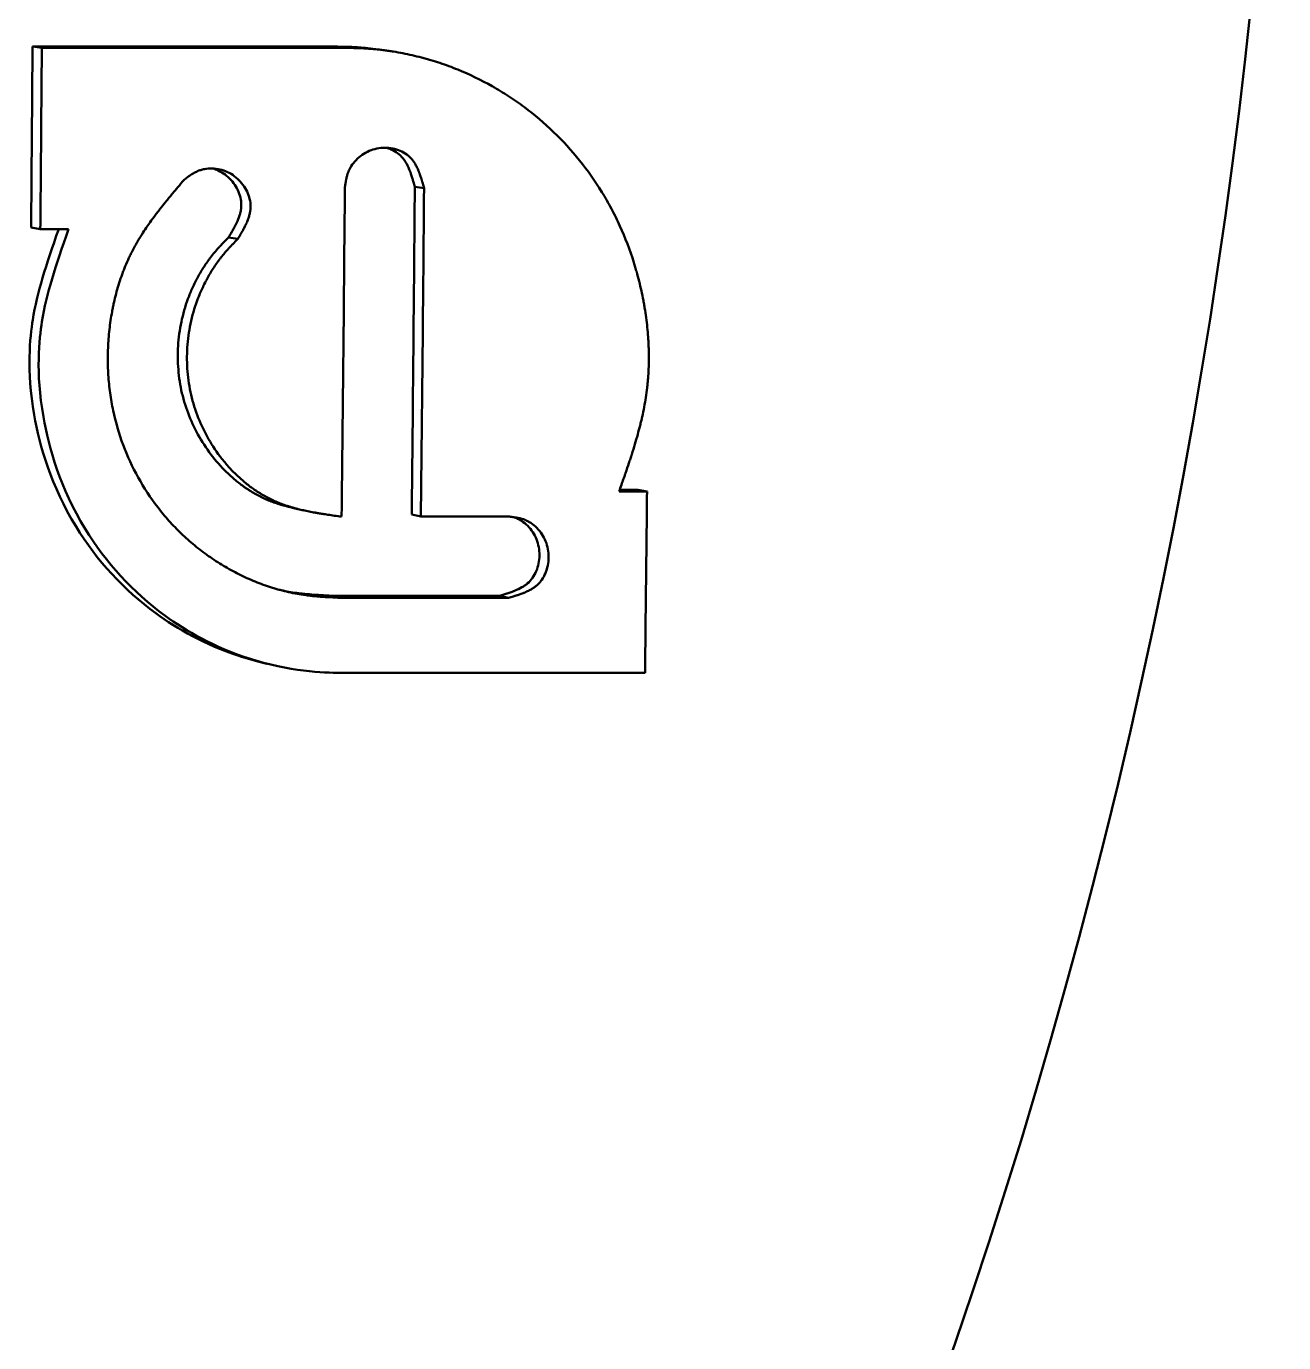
# Model space of a CAD drawing. Header units: millimetres. Extents: x 1510 to 10524, y 7125 to 13164.
# Drawn here: x 5019.68 to 5022.699, y 10934.464 to 10937.626 of the extents above; entities that cross this region are included whole.
import ezdxf

# ---------------------------------------------------------------- set-up
doc = ezdxf.new("R2010")
doc.units = ezdxf.units.MM
doc.header["$LTSCALE"] = 4
doc.layers.add('Visible (ISO)', color=7, linetype='Continuous', lineweight=50)

msp = doc.modelspace()

# ---------------------------------------------------------------- linework, layer by layer
at = {"layer": 'Visible (ISO)'}
for p, q in [((5019.6948, 10937.5776), (5019.7171, 10937.5745)), ((5020.5191, 10937.5717), (5020.5414, 10937.5687)), ((5020.6126, 10937.2407), (5020.6348, 10937.2373)), ((5019.6914, 10937.1429), (5019.7135, 10937.1389)), ((5020.1656, 10937.1195), (5020.1878, 10937.1157)), ((5021.1483, 10936.5133), (5021.1703, 10936.5087)), ((5020.3463, 10936.4636), (5020.3243, 10936.4685)), ((5020.6053, 10936.4534), (5020.6273, 10936.4486)), ((5020.4129, 10936.2587), (5020.4347, 10936.2535)), ((5020.8158, 10936.2586), (5020.8377, 10936.2536)), ((5020.2578, 10936.0953), (5020.236, 10936.1008))]:
    msp.add_line(p, q, dxfattribs=at)
msp.add_arc((5008.1988, 10939.1814), 14.5, 327.76905, 32.23095, dxfattribs=at)
for centre, major_axis, ratio, start_param, end_param in [((5019.8926, 10973.0334), (-3.1098, -35.7662), 0.974939, 0.083832, 0.085764), ((5021.3017, 10971.4941), (-3.5174, -34.8169), 0.97514, 0.097413, 0.099384), ((5021.2912, 10971.4941), (-3.523, -34.8117), 0.975137, 0.097945, 0.099224)]:
    msp.add_ellipse(centre, major_axis=major_axis, ratio=ratio, start_param=start_param, end_param=end_param, dxfattribs=at)
for points, knots in [([(5019.6914, 10937.1429), (5019.692, 10937.2153), (5019.6926, 10937.2878), (5019.6938, 10937.4327), (5019.6943, 10937.5052), (5019.6948, 10937.5776)], [-0.4348886, -0.4348886, -0.4348886, -0.4348886, -0.2174651, -0.2174651, 0, 0, 0, 0]), ([(5019.7135, 10937.1389), (5019.7142, 10937.2115), (5019.7148, 10937.2841), (5019.716, 10937.4293), (5019.7166, 10937.5019), (5019.7171, 10937.5745)], [-0.4358337, -0.4358337, -0.4358337, -0.4358337, -0.2179169, -0.2179169, 0, 0, 0, 0]), ([(5020.4259, 10937.5776), (5020.4309, 10937.5775), (5020.4354, 10937.5774), (5020.4391, 10937.5774), (5020.4422, 10937.5773), (5020.4449, 10937.5773), (5020.4472, 10937.5772), (5020.4477, 10937.5772), (5020.448, 10937.5772), (5020.4487, 10937.5772), (5020.449, 10937.5772), (5020.4497, 10937.5771), (5020.4502, 10937.5771), (5020.4507, 10937.5771), (5020.4512, 10937.5771), (5020.4516, 10937.5771), (5020.4527, 10937.5771), (5020.4536, 10937.577), (5020.4545, 10937.577), (5020.4567, 10937.5769), (5020.4586, 10937.5768), (5020.4603, 10937.5768), (5020.4642, 10937.5766), (5020.4672, 10937.5765), (5020.4715, 10937.5762), (5020.4752, 10937.576), (5020.479, 10937.5757), (5020.4828, 10937.5754), (5020.4865, 10937.5751), (5020.4903, 10937.5748), (5020.4941, 10937.5745), (5020.5017, 10937.5738), (5020.5095, 10937.5729), (5020.517, 10937.5719), (5020.5177, 10937.5718), (5020.5184, 10937.5718), (5020.5191, 10937.5717)], [0, 0, 0, 0, 0.0078125, 0.0078125, 0.0078125, 0.01415617, 0.01415617, 0.01415617, 0.015625, 0.015625, 0.015625, 0.01628865, 0.01628865, 0.01628865, 0.0169933, 0.0169933, 0.0169933, 0.01854451, 0.01854451, 0.01854451, 0.02234058, 0.02234058, 0.02234058, 0.03125, 0.03125, 0.03125, 0.03903103, 0.03903103, 0.03903103, 0.0468777, 0.0468777, 0.0468777, 0.0625, 0.0625, 0.0625, 0.0640165, 0.0640165, 0.0640165, 0.0640165]), ([(5020.4482, 10937.5747), (5020.4582, 10937.5745), (5020.4658, 10937.5744), (5020.471, 10937.5743), (5020.4713, 10937.5742), (5020.472, 10937.5742), (5020.4725, 10937.5742), (5020.473, 10937.5742), (5020.4734, 10937.5742), (5020.4739, 10937.5742), (5020.4749, 10937.5741), (5020.4759, 10937.5741), (5020.4768, 10937.5741), (5020.4788, 10937.574), (5020.4807, 10937.5739), (5020.4826, 10937.5739), (5020.4864, 10937.5737), (5020.4901, 10937.5735), (5020.4938, 10937.5733), (5020.4975, 10937.5731), (5020.5013, 10937.5728), (5020.5051, 10937.5725), (5020.5088, 10937.5722), (5020.5126, 10937.5719), (5020.5164, 10937.5716), (5020.524, 10937.5708), (5020.5316, 10937.57), (5020.5393, 10937.569), (5020.5431, 10937.5685), (5020.5467, 10937.568), (5020.5505, 10937.5675), (5020.5542, 10937.567), (5020.558, 10937.5664), (5020.5617, 10937.5658), (5020.5692, 10937.5646), (5020.5767, 10937.5632), (5020.5842, 10937.5618), (5020.5991, 10937.5588), (5020.6141, 10937.5554), (5020.6291, 10937.5514), (5020.6328, 10937.5505), (5020.6365, 10937.5495), (5020.6401, 10937.5484), (5020.6438, 10937.5474), (5020.6474, 10937.5464), (5020.6511, 10937.5453), (5020.6584, 10937.5431), (5020.6656, 10937.5408), (5020.6728, 10937.5384), (5020.6873, 10937.5336), (5020.7016, 10937.5283), (5020.7157, 10937.5225), (5020.744, 10937.511), (5020.7717, 10937.4977), (5020.7987, 10937.4824), (5020.8055, 10937.4786), (5020.812, 10937.4747), (5020.8186, 10937.4708), (5020.8252, 10937.4668), (5020.8316, 10937.4627), (5020.838, 10937.4586), (5020.8509, 10937.4502), (5020.8634, 10937.4415), (5020.8757, 10937.4323), (5020.9003, 10937.414), (5020.9237, 10937.3941), (5020.946, 10937.3725), (5020.9683, 10937.351), (5020.9891, 10937.3283), (5021.0084, 10937.3042), (5021.0277, 10937.2802), (5021.0455, 10937.2549), (5021.0619, 10937.2283), (5021.0659, 10937.2217), (5021.0698, 10937.2152), (5021.0736, 10937.2085), (5021.0774, 10937.2018), (5021.0811, 10937.1951), (5021.0848, 10937.1883), (5021.092, 10937.1747), (5021.0988, 10937.1608), (5021.1052, 10937.1467), (5021.118, 10937.1185), (5021.1292, 10937.0892), (5021.1387, 10937.059), (5021.1399, 10937.0552), (5021.141, 10937.0515), (5021.1421, 10937.0478), (5021.1432, 10937.0441), (5021.1443, 10937.0403), (5021.1454, 10937.0365), (5021.1475, 10937.029), (5021.1495, 10937.0215), (5021.1514, 10937.0139), (5021.1552, 10936.9987), (5021.1585, 10936.9834), (5021.1615, 10936.9679), (5021.1622, 10936.964), (5021.1629, 10936.96), (5021.1636, 10936.9561), (5021.1643, 10936.9522), (5021.1649, 10936.9483), (5021.1655, 10936.9444), (5021.1668, 10936.9365), (5021.1679, 10936.9287), (5021.1688, 10936.9209), (5021.1708, 10936.9053), (5021.1723, 10936.8898), (5021.1732, 10936.8744), (5021.1733, 10936.8725), (5021.1735, 10936.8704), (5021.1736, 10936.8684), (5021.1737, 10936.8664), (5021.1738, 10936.8644), (5021.1739, 10936.8624), (5021.174, 10936.8584), (5021.1742, 10936.8545), (5021.1743, 10936.8505), (5021.1745, 10936.8426), (5021.1746, 10936.8347), (5021.1746, 10936.8269), (5021.1745, 10936.8112), (5021.1738, 10936.7958), (5021.1727, 10936.7805), (5021.1724, 10936.7767), (5021.172, 10936.773), (5021.1717, 10936.7693), (5021.1713, 10936.7655), (5021.1709, 10936.7617), (5021.1705, 10936.7579), (5021.1696, 10936.7504), (5021.1686, 10936.7427), (5021.1674, 10936.735), (5021.165, 10936.7197), (5021.1621, 10936.7041), (5021.1586, 10936.6883), (5021.1584, 10936.6878), (5021.1584, 10936.6874), (5021.1583, 10936.687), (5021.1582, 10936.6866), (5021.1581, 10936.6862), (5021.158, 10936.6858), (5021.1578, 10936.6849), (5021.1576, 10936.6841), (5021.1574, 10936.6832), (5021.157, 10936.6815), (5021.1566, 10936.6798), (5021.1562, 10936.6781), (5021.1554, 10936.6747), (5021.1545, 10936.6712), (5021.1536, 10936.6676), (5021.1518, 10936.6605), (5021.1499, 10936.6532), (5021.1478, 10936.6457), (5021.1436, 10936.6306), (5021.1389, 10936.6147), (5021.1335, 10936.598), (5021.1334, 10936.5975), (5021.1333, 10936.5972), (5021.1331, 10936.5968), (5021.133, 10936.5964), (5021.1329, 10936.596), (5021.1327, 10936.5955), (5021.1325, 10936.5947), (5021.1322, 10936.5939), (5021.1319, 10936.593), (5021.1314, 10936.5914), (5021.1308, 10936.5897), (5021.1303, 10936.5879), (5021.1291, 10936.5844), (5021.1279, 10936.5808), (5021.1267, 10936.5771), (5021.1242, 10936.5697), (5021.1215, 10936.5617), (5021.1186, 10936.5533), (5021.1186, 10936.5532), (5021.1186, 10936.5532), (5021.1186, 10936.5532), (5021.1185, 10936.553), (5021.1184, 10936.5526), (5021.1182, 10936.5522), (5021.1181, 10936.5517), (5021.1179, 10936.5513), (5021.1177, 10936.5508), (5021.1174, 10936.5498), (5021.117, 10936.5487), (5021.1166, 10936.5474), (5021.1157, 10936.5449), (5021.1146, 10936.5418), (5021.1133, 10936.538), (5021.1107, 10936.5306), (5021.1073, 10936.5208), (5021.103, 10936.5087)], [0, 0, 0, 0, 0.015625, 0.015625, 0.015625, 0.016602, 0.016602, 0.016602, 0.017578, 0.017578, 0.017578, 0.019531, 0.019531, 0.019531, 0.023438, 0.023438, 0.023438, 0.03125, 0.03125, 0.03125, 0.039062, 0.039062, 0.039062, 0.046875, 0.046875, 0.046875, 0.0625, 0.0625, 0.0625, 0.070312, 0.070312, 0.070312, 0.078125, 0.078125, 0.078125, 0.09375, 0.09375, 0.09375, 0.125, 0.125, 0.125, 0.132812, 0.132812, 0.132812, 0.140625, 0.140625, 0.140625, 0.15625, 0.15625, 0.15625, 0.1875, 0.1875, 0.1875, 0.25, 0.25, 0.25, 0.265625, 0.265625, 0.265625, 0.28125, 0.28125, 0.28125, 0.3125, 0.3125, 0.3125, 0.375, 0.375, 0.375, 0.4375, 0.4375, 0.4375, 0.5, 0.5, 0.5, 0.515625, 0.515625, 0.515625, 0.53125, 0.53125, 0.53125, 0.5625, 0.5625, 0.5625, 0.625, 0.625, 0.625, 0.632812, 0.632812, 0.632812, 0.640625, 0.640625, 0.640625, 0.65625, 0.65625, 0.65625, 0.6875, 0.6875, 0.6875, 0.695312, 0.695312, 0.695312, 0.703125, 0.703125, 0.703125, 0.71875, 0.71875, 0.71875, 0.75, 0.75, 0.75, 0.753906, 0.753906, 0.753906, 0.757812, 0.757812, 0.757812, 0.765625, 0.765625, 0.765625, 0.78125, 0.78125, 0.78125, 0.8125, 0.8125, 0.8125, 0.820312, 0.820312, 0.820312, 0.828125, 0.828125, 0.828125, 0.84375, 0.84375, 0.84375, 0.875, 0.875, 0.875, 0.875977, 0.875977, 0.875977, 0.876953, 0.876953, 0.876953, 0.878906, 0.878906, 0.878906, 0.882812, 0.882812, 0.882812, 0.890625, 0.890625, 0.890625, 0.90625, 0.90625, 0.90625, 0.9375, 0.9375, 0.9375, 0.938477, 0.938477, 0.938477, 0.939453, 0.939453, 0.939453, 0.941406, 0.941406, 0.941406, 0.945312, 0.945312, 0.945312, 0.953125, 0.953125, 0.953125, 0.96875, 0.96875, 0.96875, 0.968872, 0.968872, 0.968872, 0.970703, 0.970703, 0.970703, 0.972656, 0.972656, 0.972656, 0.976562, 0.976562, 0.976562, 0.984375, 0.984375, 0.984375, 1, 1, 1, 1]), ([(5020.4447, 10937.2372), (5020.4452, 10937.2414), (5020.4457, 10937.245), (5020.4461, 10937.2481), (5020.4464, 10937.2496), (5020.4466, 10937.251), (5020.4468, 10937.2523), (5020.4469, 10937.253), (5020.447, 10937.2536), (5020.4471, 10937.2541), (5020.4472, 10937.2547), (5020.4472, 10937.2549), (5020.4474, 10937.2558), (5020.4474, 10937.2561), (5020.4475, 10937.2567), (5020.4476, 10937.2571), (5020.4477, 10937.2575), (5020.4478, 10937.2579), (5020.4478, 10937.2583), (5020.448, 10937.2593), (5020.4482, 10937.26), (5020.4483, 10937.2607), (5020.4487, 10937.2625), (5020.449, 10937.2636), (5020.4494, 10937.2654), (5020.4498, 10937.2669), (5020.4502, 10937.2683), (5020.4506, 10937.2697), (5020.4511, 10937.2711), (5020.4514, 10937.2723), (5020.452, 10937.2737), (5020.4522, 10937.2744), (5020.4525, 10937.2752), (5020.4528, 10937.2759), (5020.4531, 10937.2766), (5020.4533, 10937.2773), (5020.4536, 10937.278), (5020.4542, 10937.2794), (5020.4549, 10937.2808), (5020.4555, 10937.2822), (5020.4569, 10937.285), (5020.4584, 10937.2877), (5020.46, 10937.2903), (5020.4634, 10937.2955), (5020.4672, 10937.3004), (5020.4718, 10937.3052), (5020.4764, 10937.3099), (5020.4812, 10937.314), (5020.4864, 10937.3177), (5020.4917, 10937.3213), (5020.4973, 10937.3245), (5020.5032, 10937.327), (5020.515, 10937.3322), (5020.5276, 10937.3348), (5020.5407, 10937.3348), (5020.5473, 10937.3348), (5020.5535, 10937.3342), (5020.5597, 10937.333), (5020.5659, 10937.3318), (5020.5719, 10937.3299), (5020.5777, 10937.3275), (5020.5834, 10937.3251), (5020.5887, 10937.3221), (5020.5934, 10937.3186), (5020.5958, 10937.3168), (5020.5981, 10937.3149), (5020.6002, 10937.3129), (5020.6013, 10937.3119), (5020.6023, 10937.3109), (5020.6033, 10937.3098), (5020.6043, 10937.3087), (5020.6054, 10937.3075), (5020.6062, 10937.3065), (5020.6066, 10937.3059), (5020.607, 10937.3055), (5020.6074, 10937.3049), (5020.6078, 10937.3044), (5020.6082, 10937.3039), (5020.6086, 10937.3033), (5020.6094, 10937.3023), (5020.6102, 10937.3011), (5020.611, 10937.3), (5020.6125, 10937.2976), (5020.6141, 10937.2951), (5020.6155, 10937.2925), (5020.6169, 10937.2898), (5020.6183, 10937.287), (5020.6196, 10937.284), (5020.6203, 10937.2826), (5020.621, 10937.281), (5020.6216, 10937.2795), (5020.6219, 10937.2787), (5020.6223, 10937.2779), (5020.6226, 10937.2771), (5020.6229, 10937.2763), (5020.6233, 10937.2753), (5020.6235, 10937.2746), (5020.6237, 10937.2742), (5020.6237, 10937.274), (5020.6239, 10937.2736), (5020.624, 10937.2733), (5020.6241, 10937.273), (5020.6242, 10937.2726), (5020.6245, 10937.272), (5020.6247, 10937.2713), (5020.625, 10937.2705), (5020.6255, 10937.2691), (5020.626, 10937.2676), (5020.6265, 10937.2661), (5020.627, 10937.2646), (5020.6275, 10937.263), (5020.628, 10937.2614), (5020.6283, 10937.2606), (5020.6285, 10937.2597), (5020.6288, 10937.2589), (5020.6289, 10937.2585), (5020.629, 10937.258), (5020.6292, 10937.2576), (5020.6293, 10937.2572), (5020.6295, 10937.2565), (5020.6296, 10937.2563), (5020.6298, 10937.2556), (5020.6298, 10937.2554), (5020.63, 10937.2547), (5020.6302, 10937.2542), (5020.6303, 10937.2536), (5020.6305, 10937.2529), (5020.6309, 10937.2517), (5020.6313, 10937.2502), (5020.6318, 10937.2485), (5020.6327, 10937.2453), (5020.6338, 10937.2412), (5020.6348, 10937.2373)], [0, 0, 0, 0, 0.03125, 0.03125, 0.03125, 0.046875, 0.046875, 0.046875, 0.054688, 0.054688, 0.054688, 0.0625, 0.0625, 0.0625, 0.065033, 0.065033, 0.065033, 0.067931, 0.067931, 0.067931, 0.075252, 0.075252, 0.075252, 0.093738, 0.093738, 0.093738, 0.109375, 0.109375, 0.109375, 0.125, 0.125, 0.125, 0.132067, 0.132067, 0.132067, 0.13929, 0.13929, 0.13929, 0.154178, 0.154178, 0.154178, 0.185452, 0.185452, 0.185452, 0.25, 0.25, 0.25, 0.312576, 0.312576, 0.312576, 0.375, 0.375, 0.375, 0.5, 0.5, 0.5, 0.562663, 0.562663, 0.562663, 0.625, 0.625, 0.625, 0.6875, 0.6875, 0.6875, 0.71875, 0.71875, 0.71875, 0.734375, 0.734375, 0.734375, 0.75, 0.75, 0.75, 0.758573, 0.758573, 0.758573, 0.766694, 0.766694, 0.766694, 0.782157, 0.782157, 0.782157, 0.8125, 0.8125, 0.8125, 0.84375, 0.84375, 0.84375, 0.859375, 0.859375, 0.859375, 0.867187, 0.867187, 0.867187, 0.875, 0.875, 0.875, 0.879597, 0.879597, 0.879597, 0.883753, 0.883753, 0.883753, 0.891401, 0.891401, 0.891401, 0.90625, 0.90625, 0.90625, 0.921875, 0.921875, 0.921875, 0.929687, 0.929687, 0.929687, 0.933594, 0.933594, 0.933594, 0.9375, 0.9375, 0.9375, 0.948504, 0.948504, 0.948504, 0.957072, 0.957072, 0.957072, 0.971747, 0.971747, 0.971747, 1, 1, 1, 1]), ([(5020.5441, 10937.3348), (5020.548, 10937.3337), (5020.5517, 10937.3324), (5020.5554, 10937.3308), (5020.567, 10937.3259), (5020.5765, 10937.319), (5020.584, 10937.3098), (5020.5844, 10937.3093), (5020.5848, 10937.3088), (5020.5852, 10937.3083), (5020.5856, 10937.3078), (5020.586, 10937.3072), (5020.5864, 10937.3067), (5020.5872, 10937.3056), (5020.588, 10937.3045), (5020.5887, 10937.3033), (5020.5903, 10937.301), (5020.5918, 10937.2985), (5020.5932, 10937.2959), (5020.5961, 10937.2906), (5020.5988, 10937.2846), (5020.6013, 10937.278), (5020.6014, 10937.2776), (5020.6015, 10937.2774), (5020.6016, 10937.2771), (5020.6018, 10937.2767), (5020.6019, 10937.2764), (5020.602, 10937.276), (5020.6023, 10937.2754), (5020.6025, 10937.2747), (5020.6028, 10937.274), (5020.6033, 10937.2725), (5020.6038, 10937.2711), (5020.6043, 10937.2695), (5020.6053, 10937.2665), (5020.6063, 10937.2632), (5020.6073, 10937.2597), (5020.6076, 10937.2589), (5020.6076, 10937.2587), (5020.6078, 10937.2581), (5020.608, 10937.2576), (5020.6081, 10937.2569), (5020.6083, 10937.2563), (5020.6087, 10937.255), (5020.6091, 10937.2536), (5020.6095, 10937.252), (5020.6104, 10937.2488), (5020.6114, 10937.2451), (5020.6126, 10937.2407)], [0.5851603, 0.5851603, 0.5851603, 0.5851603, 0.625, 0.625, 0.625, 0.75, 0.75, 0.75, 0.7578125, 0.7578125, 0.7578125, 0.765625, 0.765625, 0.765625, 0.78125, 0.78125, 0.78125, 0.8125, 0.8125, 0.8125, 0.875, 0.875, 0.875, 0.8789062, 0.8789062, 0.8789062, 0.8828125, 0.8828125, 0.8828125, 0.890625, 0.890625, 0.890625, 0.90625, 0.90625, 0.90625, 0.9375, 0.9375, 0.9375, 0.9453125, 0.9453125, 0.9453125, 0.953125, 0.953125, 0.953125, 0.96875, 0.96875, 0.96875, 1, 1, 1, 1]), ([(5020.0594, 10937.2585), (5020.0626, 10937.2609), (5020.0655, 10937.2631), (5020.068, 10937.2649), (5020.0693, 10937.2658), (5020.0704, 10937.2666), (5020.0715, 10937.2673), (5020.072, 10937.2677), (5020.0725, 10937.268), (5020.073, 10937.2684), (5020.0735, 10937.2687), (5020.0737, 10937.2688), (5020.0744, 10937.2693), (5020.0746, 10937.2694), (5020.0751, 10937.2698), (5020.0754, 10937.27), (5020.0758, 10937.2702), (5020.0762, 10937.2704), (5020.0765, 10937.2706), (5020.0773, 10937.2712), (5020.078, 10937.2716), (5020.0786, 10937.2719), (5020.08, 10937.2729), (5020.081, 10937.2734), (5020.0826, 10937.2743), (5020.0839, 10937.2751), (5020.0852, 10937.2757), (5020.0865, 10937.2764), (5020.0878, 10937.277), (5020.0889, 10937.2776), (5020.0903, 10937.2782), (5020.0909, 10937.2784), (5020.0916, 10937.2788), (5020.0923, 10937.279), (5020.093, 10937.2793), (5020.0937, 10937.2796), (5020.0944, 10937.2798), (5020.0959, 10937.2804), (5020.0973, 10937.2809), (5020.0987, 10937.2813), (5020.1016, 10937.2822), (5020.1046, 10937.2829), (5020.1075, 10937.2835), (5020.1135, 10937.2846), (5020.1196, 10937.2851), (5020.1261, 10937.2849), (5020.1325, 10937.2847), (5020.1387, 10937.2839), (5020.1449, 10937.2825), (5020.151, 10937.2811), (5020.157, 10937.279), (5020.1629, 10937.2764), (5020.1745, 10937.271), (5020.1849, 10937.2633), (5020.1937, 10937.2535), (5020.1982, 10937.2486), (5020.202, 10937.2434), (5020.2053, 10937.2379), (5020.2086, 10937.2325), (5020.2113, 10937.2267), (5020.2135, 10937.2207), (5020.2156, 10937.2147), (5020.2171, 10937.2087), (5020.2178, 10937.2027), (5020.2183, 10937.1982), (5020.2185, 10937.1937), (5020.2182, 10937.1893), (5020.2181, 10937.1878), (5020.2179, 10937.1861), (5020.2178, 10937.1848), (5020.2177, 10937.1841), (5020.2176, 10937.1835), (5020.2175, 10937.1828), (5020.2174, 10937.1822), (5020.2173, 10937.1815), (5020.2172, 10937.1808), (5020.2169, 10937.1795), (5020.2167, 10937.1782), (5020.2164, 10937.1767), (5020.2157, 10937.174), (5020.2149, 10937.1711), (5020.214, 10937.1682), (5020.2131, 10937.1653), (5020.2121, 10937.1623), (5020.2108, 10937.1593), (5020.2102, 10937.1578), (5020.2096, 10937.1562), (5020.2089, 10937.1547), (5020.2086, 10937.1539), (5020.2082, 10937.1531), (5020.2079, 10937.1523), (5020.2075, 10937.1515), (5020.2071, 10937.1506), (5020.2068, 10937.1499), (5020.2066, 10937.1495), (5020.2065, 10937.1493), (5020.2063, 10937.149), (5020.2061, 10937.1486), (5020.206, 10937.1483), (5020.2058, 10937.148), (5020.2055, 10937.1474), (5020.2052, 10937.1467), (5020.2048, 10937.146), (5020.2042, 10937.1446), (5020.2034, 10937.1432), (5020.2027, 10937.1418), (5020.202, 10937.1404), (5020.2012, 10937.1389), (5020.2003, 10937.1374), (5020.1999, 10937.1367), (5020.1995, 10937.1359), (5020.1991, 10937.1351), (5020.1989, 10937.1347), (5020.1986, 10937.1343), (5020.1984, 10937.134), (5020.1982, 10937.1336), (5020.1979, 10937.133), (5020.1978, 10937.1328), (5020.1974, 10937.1321), (5020.1973, 10937.1319), (5020.1969, 10937.1313), (5020.1967, 10937.1308), (5020.1963, 10937.1303), (5020.196, 10937.1296), (5020.1954, 10937.1286), (5020.1946, 10937.1273), (5020.1937, 10937.1258), (5020.192, 10937.1229), (5020.1898, 10937.1192), (5020.1878, 10937.1157)], [0, 0, 0, 0, 0.03125, 0.03125, 0.03125, 0.046875, 0.046875, 0.046875, 0.054687, 0.054687, 0.054687, 0.0625, 0.0625, 0.0625, 0.065039, 0.065039, 0.065039, 0.067943, 0.067943, 0.067943, 0.07527, 0.07527, 0.07527, 0.093734, 0.093734, 0.093734, 0.109375, 0.109375, 0.109375, 0.125, 0.125, 0.125, 0.132089, 0.132089, 0.132089, 0.139326, 0.139326, 0.139326, 0.154222, 0.154222, 0.154222, 0.185451, 0.185451, 0.185451, 0.25, 0.25, 0.25, 0.312616, 0.312616, 0.312616, 0.375, 0.375, 0.375, 0.5, 0.5, 0.5, 0.562682, 0.562682, 0.562682, 0.625, 0.625, 0.625, 0.6875, 0.6875, 0.6875, 0.734375, 0.734375, 0.734375, 0.75, 0.75, 0.75, 0.758559, 0.758559, 0.758559, 0.766676, 0.766676, 0.766676, 0.782143, 0.782143, 0.782143, 0.8125, 0.8125, 0.8125, 0.84375, 0.84375, 0.84375, 0.859375, 0.859375, 0.859375, 0.867187, 0.867187, 0.867187, 0.875, 0.875, 0.875, 0.879595, 0.879595, 0.879595, 0.88375, 0.88375, 0.88375, 0.891399, 0.891399, 0.891399, 0.90625, 0.90625, 0.90625, 0.921875, 0.921875, 0.921875, 0.929688, 0.929688, 0.929688, 0.933594, 0.933594, 0.933594, 0.9375, 0.9375, 0.9375, 0.948508, 0.948508, 0.948508, 0.957076, 0.957076, 0.957076, 0.97175, 0.97175, 0.97175, 1, 1, 1, 1]), ([(5020.1272, 10937.2849), (5020.1318, 10937.2836), (5020.1362, 10937.2819), (5020.1406, 10937.2799), (5020.1524, 10937.2745), (5020.1626, 10937.267), (5020.1715, 10937.2571), (5020.176, 10937.2521), (5020.1798, 10937.247), (5020.1831, 10937.2415), (5020.1864, 10937.2361), (5020.1891, 10937.2303), (5020.1913, 10937.2243), (5020.1956, 10937.2123), (5020.197, 10937.2004), (5020.1956, 10937.1885), (5020.1955, 10937.1878), (5020.1954, 10937.1872), (5020.1953, 10937.1865), (5020.1952, 10937.1859), (5020.1951, 10937.1852), (5020.195, 10937.1845), (5020.1947, 10937.1832), (5020.1945, 10937.1818), (5020.1942, 10937.1804), (5020.1935, 10937.1777), (5020.1928, 10937.1748), (5020.1919, 10937.1719), (5020.19, 10937.1661), (5020.1876, 10937.16), (5020.1846, 10937.1537), (5020.1844, 10937.1533), (5020.1843, 10937.153), (5020.1841, 10937.1527), (5020.184, 10937.1524), (5020.1838, 10937.1521), (5020.1836, 10937.1517), (5020.1833, 10937.1511), (5020.183, 10937.1504), (5020.1827, 10937.1497), (5020.182, 10937.1484), (5020.1813, 10937.147), (5020.1805, 10937.1456), (5020.179, 10937.1427), (5020.1774, 10937.1397), (5020.1756, 10937.1366), (5020.1751, 10937.1358), (5020.175, 10937.1356), (5020.1748, 10937.1351), (5020.1745, 10937.1346), (5020.1741, 10937.134), (5020.1738, 10937.1334), (5020.1731, 10937.1323), (5020.1724, 10937.131), (5020.1715, 10937.1296), (5020.1699, 10937.1267), (5020.1679, 10937.1234), (5020.1656, 10937.1195)], [0.3281197, 0.3281197, 0.3281197, 0.3281197, 0.375, 0.375, 0.375, 0.5, 0.5, 0.5, 0.5625, 0.5625, 0.5625, 0.625, 0.625, 0.625, 0.75, 0.75, 0.75, 0.7578125, 0.7578125, 0.7578125, 0.765625, 0.765625, 0.765625, 0.78125, 0.78125, 0.78125, 0.8125, 0.8125, 0.8125, 0.875, 0.875, 0.875, 0.8789062, 0.8789062, 0.8789062, 0.8828125, 0.8828125, 0.8828125, 0.890625, 0.890625, 0.890625, 0.90625, 0.90625, 0.90625, 0.9375, 0.9375, 0.9375, 0.9453125, 0.9453125, 0.9453125, 0.953125, 0.953125, 0.953125, 0.96875, 0.96875, 0.96875, 1, 1, 1, 1]), ([(5020.4347, 10936.2535), (5020.4253, 10936.2539), (5020.417, 10936.2544), (5020.41, 10936.2548), (5020.4065, 10936.255), (5020.4033, 10936.2552), (5020.4004, 10936.2553), (5020.399, 10936.2554), (5020.3976, 10936.2555), (5020.3963, 10936.2556), (5020.3957, 10936.2556), (5020.3951, 10936.2557), (5020.3945, 10936.2557), (5020.394, 10936.2558), (5020.3936, 10936.2558), (5020.3931, 10936.2558), (5020.3918, 10936.2559), (5020.3889, 10936.2561), (5020.3866, 10936.2563), (5020.3811, 10936.2567), (5020.3757, 10936.2572), (5020.3706, 10936.2577), (5020.3671, 10936.2581), (5020.3637, 10936.2584), (5020.3605, 10936.2588), (5020.3588, 10936.259), (5020.3572, 10936.2592), (5020.3556, 10936.2594), (5020.3548, 10936.2595), (5020.354, 10936.2596), (5020.3532, 10936.2597), (5020.3525, 10936.2598), (5020.3518, 10936.2599), (5020.3509, 10936.26), (5020.3371, 10936.2618), (5020.3234, 10936.2643), (5020.3098, 10936.2674), (5020.3029, 10936.2689), (5020.2961, 10936.2706), (5020.2893, 10936.2725), (5020.2859, 10936.2734), (5020.2824, 10936.2743), (5020.279, 10936.2753), (5020.2756, 10936.2763), (5020.2722, 10936.2774), (5020.2688, 10936.2784), (5020.2555, 10936.2827), (5020.2423, 10936.2874), (5020.2292, 10936.2928), (5020.2227, 10936.2954), (5020.2162, 10936.2982), (5020.2097, 10936.3011), (5020.2033, 10936.3041), (5020.1968, 10936.3072), (5020.1904, 10936.3104), (5020.1778, 10936.3167), (5020.1654, 10936.3235), (5020.1532, 10936.3308), (5020.1411, 10936.3381), (5020.1294, 10936.3457), (5020.1176, 10936.354), (5020.106, 10936.3622), (5020.0947, 10936.3708), (5020.0838, 10936.3798), (5020.0784, 10936.3843), (5020.073, 10936.3889), (5020.0677, 10936.3936), (5020.0624, 10936.3983), (5020.0573, 10936.4031), (5020.0521, 10936.408), (5020.0419, 10936.4178), (5020.032, 10936.428), (5020.0225, 10936.4386), (5020.013, 10936.4491), (5020.004, 10936.46), (5019.9953, 10936.4713), (5019.9606, 10936.5164), (5019.9326, 10936.5671), (5019.9125, 10936.6209), (5019.9024, 10936.6478), (5019.8945, 10936.6753), (5019.8885, 10936.7033), (5019.8855, 10936.7173), (5019.8831, 10936.7315), (5019.8811, 10936.7458), (5019.8801, 10936.753), (5019.8793, 10936.7602), (5019.8786, 10936.7674), (5019.8779, 10936.7746), (5019.8773, 10936.782), (5019.8768, 10936.7892), (5019.8759, 10936.8036), (5019.8755, 10936.8181), (5019.8755, 10936.8325), (5019.8756, 10936.8398), (5019.8758, 10936.847), (5019.8761, 10936.8543), (5019.8764, 10936.8615), (5019.8768, 10936.8687), (5019.8773, 10936.8761), (5019.8785, 10936.8908), (5019.8801, 10936.9054), (5019.8822, 10936.9198), (5019.8833, 10936.927), (5019.8845, 10936.9342), (5019.8858, 10936.9413), (5019.8864, 10936.9448), (5019.8871, 10936.9484), (5019.8879, 10936.9519), (5019.8882, 10936.9537), (5019.8886, 10936.9554), (5019.889, 10936.9572), (5019.8893, 10936.9589), (5019.8897, 10936.9606), (5019.8901, 10936.9625), (5019.8933, 10936.9768), (5019.8971, 10936.9911), (5019.9013, 10937.0049), (5019.9035, 10937.0119), (5019.9057, 10937.0187), (5019.9081, 10937.0254), (5019.9093, 10937.0288), (5019.9105, 10937.0322), (5019.9118, 10937.0355), (5019.913, 10937.0388), (5019.9143, 10937.0421), (5019.9156, 10937.0454), (5019.9183, 10937.0521), (5019.9211, 10937.0587), (5019.9241, 10937.0653), (5019.9256, 10937.0686), (5019.9271, 10937.0718), (5019.9286, 10937.0751), (5019.9301, 10937.0781), (5019.9316, 10937.0812), (5019.9331, 10937.0842), (5019.9364, 10937.0906), (5019.9398, 10937.0969), (5019.9433, 10937.1032), (5019.9451, 10937.1063), (5019.9469, 10937.1094), (5019.9487, 10937.1125), (5019.9496, 10937.1141), (5019.9506, 10937.1156), (5019.9515, 10937.1172), (5019.952, 10937.118), (5019.9525, 10937.1188), (5019.953, 10937.1195), (5019.9532, 10937.1199), (5019.9534, 10937.1203), (5019.9537, 10937.1207), (5019.9539, 10937.1211), (5019.9542, 10937.1215), (5019.9544, 10937.1219), (5019.9611, 10937.1327), (5019.9687, 10937.144), (5019.9769, 10937.1557), (5019.9811, 10937.1615), (5019.9854, 10937.1674), (5019.99, 10937.1734), (5019.9922, 10937.1765), (5019.9945, 10937.1795), (5019.9969, 10937.1826), (5019.9981, 10937.1841), (5019.9993, 10937.1856), (5020.0005, 10937.1872), (5020.0011, 10937.188), (5020.0017, 10937.1887), (5020.0023, 10937.1895), (5020.0026, 10937.1899), (5020.0029, 10937.1903), (5020.0032, 10937.1907), (5020.0035, 10937.1911), (5020.0039, 10937.1916), (5020.0041, 10937.1919), (5020.0077, 10937.1964), (5020.012, 10937.2018), (5020.017, 10937.2079), (5020.0192, 10937.2106), (5020.0215, 10937.2135), (5020.024, 10937.2164), (5020.0252, 10937.2179), (5020.0264, 10937.2194), (5020.0276, 10937.2209), (5020.0283, 10937.2216), (5020.0289, 10937.2224), (5020.0295, 10937.2231), (5020.0298, 10937.2235), (5020.0301, 10937.2239), (5020.0305, 10937.2242), (5020.0308, 10937.2246), (5020.0312, 10937.2251), (5020.0314, 10937.2254), (5020.0384, 10937.2338), (5020.0481, 10937.2452), (5020.0594, 10937.2585)], [0, 0, 0, 0, 0.015619, 0.015619, 0.015619, 0.023432, 0.023432, 0.023432, 0.02734, 0.02734, 0.02734, 0.029295, 0.029295, 0.029295, 0.030761, 0.030761, 0.030761, 0.035403, 0.035403, 0.035403, 0.046869, 0.046869, 0.046869, 0.054683, 0.054683, 0.054683, 0.058591, 0.058591, 0.058591, 0.060546, 0.060546, 0.060546, 0.0625, 0.0625, 0.0625, 0.093748, 0.093748, 0.093748, 0.109374, 0.109374, 0.109374, 0.117187, 0.117187, 0.117187, 0.125, 0.125, 0.125, 0.156251, 0.156251, 0.156251, 0.171875, 0.171875, 0.171875, 0.1875, 0.1875, 0.1875, 0.21875, 0.21875, 0.21875, 0.25, 0.25, 0.25, 0.280916, 0.280916, 0.280916, 0.296476, 0.296476, 0.296476, 0.312179, 0.312179, 0.312179, 0.343684, 0.343684, 0.343684, 0.375, 0.375, 0.375, 0.5, 0.5, 0.5, 0.5625, 0.5625, 0.5625, 0.59375, 0.59375, 0.59375, 0.609375, 0.609375, 0.609375, 0.625, 0.625, 0.625, 0.65625, 0.65625, 0.65625, 0.671875, 0.671875, 0.671875, 0.6875, 0.6875, 0.6875, 0.71875, 0.71875, 0.71875, 0.734375, 0.734375, 0.734375, 0.742187, 0.742187, 0.742187, 0.746094, 0.746094, 0.746094, 0.75, 0.75, 0.75, 0.781013, 0.781013, 0.781013, 0.796604, 0.796604, 0.796604, 0.804501, 0.804501, 0.804501, 0.8125, 0.8125, 0.8125, 0.828559, 0.828559, 0.828559, 0.83643, 0.83643, 0.83643, 0.84375, 0.84375, 0.84375, 0.859368, 0.859368, 0.859368, 0.867139, 0.867139, 0.867139, 0.871058, 0.871058, 0.871058, 0.873026, 0.873026, 0.873026, 0.874015, 0.874015, 0.874015, 0.875, 0.875, 0.875, 0.90625, 0.90625, 0.90625, 0.921875, 0.921875, 0.921875, 0.929687, 0.929687, 0.929687, 0.933594, 0.933594, 0.933594, 0.935547, 0.935547, 0.935547, 0.936523, 0.936523, 0.936523, 0.9375, 0.9375, 0.9375, 0.955036, 0.955036, 0.955036, 0.962909, 0.962909, 0.962909, 0.966722, 0.966722, 0.966722, 0.968606, 0.968606, 0.968606, 0.969543, 0.969543, 0.969543, 0.970477, 0.970477, 0.970477, 1, 1, 1, 1]), ([(5020.437, 10936.4486), (5020.4385, 10936.5801), (5020.4399, 10936.7117), (5020.4425, 10936.9746), (5020.4436, 10937.1059), (5020.4447, 10937.2372)], [-0.7894233, -0.7894233, -0.7894233, -0.7894233, -0.3942943, -0.3942943, 0, 0, 0, 0]), ([(5020.6126, 10937.2407), (5020.6116, 10937.1097), (5020.6105, 10936.9787), (5020.608, 10936.716), (5020.6067, 10936.5846), (5020.6053, 10936.4534)], [-0.7874228, -0.7874228, -0.7874228, -0.7874228, -0.3940186, -0.3940186, 0, 0, 0, 0]), ([(5020.6348, 10937.2373), (5020.6338, 10937.1059), (5020.6326, 10936.9746), (5020.6301, 10936.7117), (5020.6287, 10936.5801), (5020.6273, 10936.4486)], [-0.7894007, -0.7894007, -0.7894007, -0.7894007, -0.3951043, -0.3951043, 0, 0, 0, 0]), ([(5020.236, 10936.1009), (5020.2214, 10936.1046), (5020.2062, 10936.1089), (5020.1086, 10936.1409), (5020.042, 10936.1792), (5019.9143, 10936.2723), (5019.8491, 10936.3432), (5019.7396, 10936.5221), (5019.7119, 10936.6183), (5019.68, 10936.8004), (5019.6888, 10936.8801), (5019.7061, 10936.9882), (5019.7269, 10937.0516), (5019.7576, 10937.1389)], [-0.7578683, -0.7578683, -0.7578683, -0.7578683, -0.7450292, -0.7450292, -0.6777444, -0.6777444, -0.5770998, -0.5770998, -0.4568505, -0.4568505, -0.2844469, -0.2844469, -0.0041841, -0.0041841, -0.0041841, -0.0041841]), ([(5020.4335, 10936.0734), (5020.3936, 10936.074), (5020.3129, 10936.0755), (5020.1304, 10936.1354), (5020.0638, 10936.1737), (5019.9361, 10936.2669), (5019.8709, 10936.3379), (5019.7615, 10936.517), (5019.7339, 10936.6133), (5019.702, 10936.7958), (5019.7108, 10936.8756), (5019.7284, 10936.9849), (5019.7496, 10937.0494), (5019.7812, 10937.139)], [-0.8290006, -0.8290006, -0.8290006, -0.8290006, -0.7463518, -0.7463518, -0.678972, -0.678972, -0.5781737, -0.5781737, -0.4577072, -0.4577072, -0.2849866, -0.2849866, 0, 0, 0, 0]), ([(5020.1656, 10937.1195), (5020.1569, 10937.1108), (5020.1504, 10937.104), (5020.1459, 10937.0992), (5020.1456, 10937.0989), (5020.1451, 10937.0983), (5020.1446, 10937.0979), (5020.1442, 10937.0974), (5020.1438, 10937.097), (5020.1434, 10937.0965), (5020.1426, 10937.0956), (5020.1418, 10937.0947), (5020.1409, 10937.0938), (5020.1393, 10937.092), (5020.1377, 10937.0902), (5020.1362, 10937.0884), (5020.1331, 10937.0849), (5020.1301, 10937.0813), (5020.1273, 10937.0778), (5020.1259, 10937.076), (5020.1244, 10937.0741), (5020.123, 10937.0722), (5020.1215, 10937.0703), (5020.1201, 10937.0684), (5020.1187, 10937.0665), (5020.1159, 10937.0627), (5020.1132, 10937.0589), (5020.1105, 10937.0549), (5020.1052, 10937.047), (5020.1001, 10937.0389), (5020.0953, 10937.0305), (5020.0929, 10937.0263), (5020.0907, 10937.0221), (5020.0885, 10937.0179), (5020.0862, 10937.0137), (5020.0841, 10937.0094), (5020.0821, 10937.005), (5020.0779, 10936.9964), (5020.0741, 10936.9875), (5020.0706, 10936.9785), (5020.0636, 10936.9604), (5020.058, 10936.9421), (5020.0537, 10936.9233), (5020.0494, 10936.9045), (5020.0464, 10936.8854), (5020.0449, 10936.8664), (5020.0433, 10936.8473), (5020.0431, 10936.8282), (5020.0444, 10936.8089), (5020.0456, 10936.7897), (5020.0481, 10936.7709), (5020.0521, 10936.7524), (5020.0561, 10936.7338), (5020.0614, 10936.7156), (5020.0682, 10936.6976), (5020.0749, 10936.6797), (5020.0828, 10936.6625), (5020.092, 10936.6459), (5020.1011, 10936.6294), (5020.1115, 10936.6134), (5020.1231, 10936.5981), (5020.1347, 10936.5828), (5020.1473, 10936.5685), (5020.1608, 10936.5553), (5020.1642, 10936.552), (5020.1678, 10936.5487), (5020.1713, 10936.5455), (5020.1749, 10936.5423), (5020.1784, 10936.5392), (5020.1821, 10936.5362), (5020.1893, 10936.5302), (5020.1967, 10936.5245), (5020.2043, 10936.5192), (5020.2062, 10936.5179), (5020.2082, 10936.5165), (5020.2102, 10936.5152), (5020.2122, 10936.5139), (5020.2141, 10936.5126), (5020.2161, 10936.5114), (5020.2201, 10936.5089), (5020.2241, 10936.5065), (5020.2281, 10936.5042), (5020.2361, 10936.4996), (5020.2443, 10936.4954), (5020.2526, 10936.4916), (5020.2536, 10936.4912), (5020.2546, 10936.4908), (5020.2555, 10936.4903), (5020.2565, 10936.4899), (5020.2575, 10936.4895), (5020.2585, 10936.4891), (5020.2605, 10936.4882), (5020.2626, 10936.4874), (5020.2646, 10936.4865), (5020.2687, 10936.4849), (5020.273, 10936.4833), (5020.2773, 10936.4818), (5020.286, 10936.4787), (5020.2951, 10936.4759), (5020.3046, 10936.4734), (5020.3052, 10936.4732), (5020.3056, 10936.4731), (5020.3061, 10936.473), (5020.3066, 10936.4728), (5020.3071, 10936.4727), (5020.3076, 10936.4726), (5020.3086, 10936.4723), (5020.3096, 10936.472), (5020.3107, 10936.4718), (5020.3127, 10936.4713), (5020.3148, 10936.4708), (5020.3169, 10936.4703), (5020.3193, 10936.4697), (5020.3218, 10936.4691), (5020.3243, 10936.4685)], [0, 0, 0, 0, 0.03125, 0.03125, 0.03125, 0.0332031, 0.0332031, 0.0332031, 0.0351562, 0.0351562, 0.0351562, 0.0390625, 0.0390625, 0.0390625, 0.046875, 0.046875, 0.046875, 0.0625, 0.0625, 0.0625, 0.0703125, 0.0703125, 0.0703125, 0.078125, 0.078125, 0.078125, 0.09375, 0.09375, 0.09375, 0.125, 0.125, 0.125, 0.140625, 0.140625, 0.140625, 0.15625, 0.15625, 0.15625, 0.1875, 0.1875, 0.1875, 0.25, 0.25, 0.25, 0.3125, 0.3125, 0.3125, 0.375, 0.375, 0.375, 0.4375, 0.4375, 0.4375, 0.5, 0.5, 0.5, 0.5625, 0.5625, 0.5625, 0.625, 0.625, 0.625, 0.6875, 0.6875, 0.6875, 0.703125, 0.703125, 0.703125, 0.71875, 0.71875, 0.71875, 0.75, 0.75, 0.75, 0.7578125, 0.7578125, 0.7578125, 0.765625, 0.765625, 0.765625, 0.78125, 0.78125, 0.78125, 0.8125, 0.8125, 0.8125, 0.8164062, 0.8164062, 0.8164062, 0.8203125, 0.8203125, 0.8203125, 0.828125, 0.828125, 0.828125, 0.84375, 0.84375, 0.84375, 0.875, 0.875, 0.875, 0.8769531, 0.8769531, 0.8769531, 0.8789062, 0.8789062, 0.8789062, 0.8828125, 0.8828125, 0.8828125, 0.890625, 0.890625, 0.890625, 0.8995436, 0.8995436, 0.8995436, 0.8995436]), ([(5020.1878, 10937.1157), (5020.1834, 10937.1113), (5020.1796, 10937.1074), (5020.1763, 10937.104), (5020.1747, 10937.1023), (5020.1732, 10937.1008), (5020.1718, 10937.0993), (5020.1711, 10937.0986), (5020.1705, 10937.0979), (5020.1698, 10937.0972), (5020.1695, 10937.0969), (5020.1692, 10937.0966), (5020.1689, 10937.0963), (5020.1686, 10937.096), (5020.1685, 10937.0958), (5020.1681, 10937.0953), (5020.1678, 10937.095), (5020.1672, 10937.0944), (5020.1668, 10937.094), (5020.1664, 10937.0935), (5020.1659, 10937.0931), (5020.1656, 10937.0926), (5020.1646, 10937.0916), (5020.1638, 10937.0907), (5020.1631, 10937.0899), (5020.1614, 10937.088), (5020.1601, 10937.0866), (5020.1584, 10937.0845), (5020.1553, 10937.081), (5020.1524, 10937.0776), (5020.1495, 10937.0739), (5020.148, 10937.0721), (5020.1465, 10937.0701), (5020.1451, 10937.0683), (5020.1437, 10937.0664), (5020.1422, 10937.0645), (5020.1409, 10937.0626), (5020.1381, 10937.0588), (5020.1353, 10937.055), (5020.1326, 10937.051), (5020.1273, 10937.0431), (5020.1222, 10937.0348), (5020.1175, 10937.0265), (5020.1151, 10937.0223), (5020.1128, 10937.0181), (5020.1106, 10937.0139), (5020.1084, 10937.0096), (5020.1062, 10937.0053), (5020.1042, 10937.001), (5020.1001, 10936.9923), (5020.0962, 10936.9834), (5020.0927, 10936.9744), (5020.0858, 10936.9564), (5020.0801, 10936.938), (5020.0758, 10936.9191), (5020.0715, 10936.9002), (5020.0685, 10936.8811), (5020.0669, 10936.8621), (5020.0654, 10936.8429), (5020.0652, 10936.8237), (5020.0664, 10936.8045), (5020.0676, 10936.7853), (5020.0702, 10936.7665), (5020.0742, 10936.7479), (5020.0781, 10936.7292), (5020.0835, 10936.7109), (5020.0902, 10936.693), (5020.0969, 10936.6751), (5020.1048, 10936.6579), (5020.114, 10936.6412), (5020.1231, 10936.6246), (5020.1335, 10936.6087), (5020.1451, 10936.5933), (5020.1509, 10936.5856), (5020.157, 10936.5782), (5020.1632, 10936.5711), (5020.1695, 10936.564), (5020.1759, 10936.5572), (5020.1828, 10936.5505), (5020.1862, 10936.5471), (5020.1898, 10936.5438), (5020.1933, 10936.5407), (5020.1968, 10936.5375), (5020.2004, 10936.5344), (5020.204, 10936.5314), (5020.2076, 10936.5283), (5020.2113, 10936.5254), (5020.215, 10936.5226), (5020.2187, 10936.5198), (5020.2224, 10936.5171), (5020.2263, 10936.5144), (5020.2282, 10936.513), (5020.2302, 10936.5116), (5020.2322, 10936.5103), (5020.2341, 10936.509), (5020.2361, 10936.5078), (5020.2381, 10936.5065), (5020.242, 10936.504), (5020.246, 10936.5016), (5020.25, 10936.4993), (5020.2541, 10936.497), (5020.2581, 10936.4948), (5020.2622, 10936.4927), (5020.2643, 10936.4917), (5020.2663, 10936.4906), (5020.2684, 10936.4896), (5020.2704, 10936.4887), (5020.2726, 10936.4876), (5020.2746, 10936.4868), (5020.2756, 10936.4863), (5020.2765, 10936.4859), (5020.2775, 10936.4854), (5020.2785, 10936.485), (5020.2795, 10936.4846), (5020.2805, 10936.4842), (5020.2825, 10936.4833), (5020.2845, 10936.4825), (5020.2866, 10936.4816), (5020.2907, 10936.48), (5020.295, 10936.4784), (5020.2992, 10936.4769), (5020.3036, 10936.4754), (5020.308, 10936.4739), (5020.3126, 10936.4725), (5020.3149, 10936.4718), (5020.3172, 10936.4711), (5020.3195, 10936.4704), (5020.3207, 10936.4701), (5020.3218, 10936.4698), (5020.323, 10936.4694), (5020.3236, 10936.4693), (5020.3242, 10936.4691), (5020.3248, 10936.4689), (5020.3254, 10936.4688), (5020.3261, 10936.4686), (5020.3266, 10936.4685), (5020.3272, 10936.4683), (5020.3276, 10936.4682), (5020.3281, 10936.4681), (5020.3286, 10936.4679), (5020.3291, 10936.4678), (5020.3296, 10936.4677), (5020.3305, 10936.4674), (5020.3316, 10936.4671), (5020.3326, 10936.4669), (5020.3346, 10936.4664), (5020.3367, 10936.4659), (5020.3388, 10936.4653), (5020.3431, 10936.4643), (5020.3477, 10936.4633), (5020.352, 10936.4624), (5020.3566, 10936.4614), (5020.3613, 10936.4605), (5020.3661, 10936.4595), (5020.3685, 10936.4591), (5020.371, 10936.4586), (5020.3735, 10936.4582), (5020.3748, 10936.4579), (5020.376, 10936.4577), (5020.3773, 10936.4575), (5020.3783, 10936.4573), (5020.3792, 10936.4572), (5020.3802, 10936.457), (5020.3805, 10936.4569), (5020.381, 10936.4569), (5020.3812, 10936.4568), (5020.3818, 10936.4567), (5020.3819, 10936.4567), (5020.3823, 10936.4566), (5020.3827, 10936.4566), (5020.3831, 10936.4565), (5020.3835, 10936.4564), (5020.3843, 10936.4563), (5020.3851, 10936.4562), (5020.386, 10936.456), (5020.3876, 10936.4558), (5020.3894, 10936.4555), (5020.3915, 10936.4552), (5020.395, 10936.4546), (5020.3993, 10936.454), (5020.4042, 10936.4532), (5020.4136, 10936.4518), (5020.4256, 10936.4501), (5020.437, 10936.4486)], [0, 0, 0, 0, 0.015625, 0.015625, 0.015625, 0.023438, 0.023438, 0.023438, 0.027344, 0.027344, 0.027344, 0.029297, 0.029297, 0.029297, 0.03125, 0.03125, 0.03125, 0.03262, 0.03262, 0.03262, 0.034169, 0.034169, 0.034169, 0.037944, 0.037944, 0.037944, 0.046872, 0.046872, 0.046872, 0.0625, 0.0625, 0.0625, 0.070126, 0.070126, 0.070126, 0.077957, 0.077957, 0.077957, 0.09375, 0.09375, 0.09375, 0.125, 0.125, 0.125, 0.140719, 0.140719, 0.140719, 0.156307, 0.156307, 0.156307, 0.1875, 0.1875, 0.1875, 0.25, 0.25, 0.25, 0.312359, 0.312359, 0.312359, 0.375, 0.375, 0.375, 0.437506, 0.437506, 0.437506, 0.5, 0.5, 0.5, 0.562605, 0.562605, 0.562605, 0.625, 0.625, 0.625, 0.65625, 0.65625, 0.65625, 0.6875, 0.6875, 0.6875, 0.703053, 0.703053, 0.703053, 0.718749, 0.718749, 0.718749, 0.734375, 0.734375, 0.734375, 0.75, 0.75, 0.75, 0.757705, 0.757705, 0.757705, 0.76553, 0.76553, 0.76553, 0.78125, 0.78125, 0.78125, 0.796875, 0.796875, 0.796875, 0.804687, 0.804687, 0.804687, 0.8125, 0.8125, 0.8125, 0.8166, 0.8166, 0.8166, 0.820593, 0.820593, 0.820593, 0.828376, 0.828376, 0.828376, 0.84375, 0.84375, 0.84375, 0.859375, 0.859375, 0.859375, 0.867187, 0.867187, 0.867187, 0.871094, 0.871094, 0.871094, 0.873047, 0.873047, 0.873047, 0.875, 0.875, 0.875, 0.877308, 0.877308, 0.877308, 0.879499, 0.879499, 0.879499, 0.883628, 0.883628, 0.883628, 0.89131, 0.89131, 0.89131, 0.90625, 0.90625, 0.90625, 0.921875, 0.921875, 0.921875, 0.929687, 0.929687, 0.929687, 0.933594, 0.933594, 0.933594, 0.936523, 0.936523, 0.936523, 0.9375, 0.9375, 0.9375, 0.940626, 0.940626, 0.940626, 0.943425, 0.943425, 0.943425, 0.948403, 0.948403, 0.948403, 0.956963, 0.956963, 0.956963, 0.971671, 0.971671, 0.971671, 1, 1, 1, 1]), ([(5021.1703, 10936.5087), (5021.1695, 10936.4362), (5021.1687, 10936.3637), (5021.1671, 10936.2186), (5021.1663, 10936.1461), (5021.1654, 10936.0736)], [-0.4357145, -0.4357145, -0.4357145, -0.4357145, -0.2178572, -0.2178572, 0, 0, 0, 0]), ([(5020.8506, 10936.4472), (5020.8516, 10936.4469), (5020.8525, 10936.4466), (5020.8534, 10936.4463), (5020.8541, 10936.446), (5020.8548, 10936.4457), (5020.8555, 10936.4455), (5020.8562, 10936.4452), (5020.8569, 10936.4449), (5020.8576, 10936.4446), (5020.8589, 10936.444), (5020.8603, 10936.4434), (5020.8616, 10936.4427), (5020.8643, 10936.4413), (5020.8669, 10936.4398), (5020.8694, 10936.4381), (5020.8745, 10936.4348), (5020.8793, 10936.4308), (5020.8839, 10936.4262), (5020.8885, 10936.4215), (5020.8924, 10936.4166), (5020.8959, 10936.4113), (5020.8994, 10936.406), (5020.9024, 10936.4003), (5020.9048, 10936.3942), (5020.9097, 10936.3821), (5020.9121, 10936.3693), (5020.9119, 10936.3558), (5020.9118, 10936.3423), (5020.9093, 10936.3298), (5020.9044, 10936.3179), (5020.8995, 10936.3061), (5020.8926, 10936.2962), (5020.8836, 10936.2885), (5020.883, 10936.288), (5020.8826, 10936.2877), (5020.8821, 10936.2873), (5020.8816, 10936.2868), (5020.881, 10936.2864), (5020.8805, 10936.286), (5020.8794, 10936.2852), (5020.8783, 10936.2844), (5020.8772, 10936.2836), (5020.8749, 10936.282), (5020.8724, 10936.2804), (5020.8698, 10936.2789), (5020.8646, 10936.2759), (5020.8588, 10936.2731), (5020.8524, 10936.2705), (5020.852, 10936.2704), (5020.8517, 10936.2703), (5020.8514, 10936.2702), (5020.8511, 10936.27), (5020.8507, 10936.2699), (5020.8504, 10936.2698), (5020.8497, 10936.2695), (5020.849, 10936.2692), (5020.8483, 10936.269), (5020.847, 10936.2685), (5020.8455, 10936.2679), (5020.844, 10936.2674), (5020.841, 10936.2664), (5020.8378, 10936.2653), (5020.8344, 10936.2642), (5020.8336, 10936.2639), (5020.8334, 10936.2639), (5020.8328, 10936.2637), (5020.8323, 10936.2635), (5020.8317, 10936.2633), (5020.831, 10936.2631), (5020.8298, 10936.2628), (5020.8283, 10936.2623), (5020.8268, 10936.2619), (5020.8237, 10936.2609), (5020.82, 10936.2599), (5020.8158, 10936.2586)], [0.1136793, 0.1136793, 0.1136793, 0.1136793, 0.125, 0.125, 0.125, 0.1328125, 0.1328125, 0.1328125, 0.140625, 0.140625, 0.140625, 0.15625, 0.15625, 0.15625, 0.1875, 0.1875, 0.1875, 0.25, 0.25, 0.25, 0.3125, 0.3125, 0.3125, 0.375, 0.375, 0.375, 0.5, 0.5, 0.5, 0.625, 0.625, 0.625, 0.75, 0.75, 0.75, 0.7578125, 0.7578125, 0.7578125, 0.765625, 0.765625, 0.765625, 0.78125, 0.78125, 0.78125, 0.8125, 0.8125, 0.8125, 0.875, 0.875, 0.875, 0.8789062, 0.8789062, 0.8789062, 0.8828125, 0.8828125, 0.8828125, 0.890625, 0.890625, 0.890625, 0.90625, 0.90625, 0.90625, 0.9375, 0.9375, 0.9375, 0.9453125, 0.9453125, 0.9453125, 0.953125, 0.953125, 0.953125, 0.96875, 0.96875, 0.96875, 1, 1, 1, 1]), ([(5020.8399, 10936.4486), (5020.8439, 10936.4482), (5020.8475, 10936.4477), (5020.8505, 10936.4473), (5020.852, 10936.4471), (5020.8534, 10936.4468), (5020.8546, 10936.4467), (5020.8552, 10936.4466), (5020.8558, 10936.4465), (5020.8564, 10936.4464), (5020.857, 10936.4463), (5020.8572, 10936.4462), (5020.858, 10936.4461), (5020.8583, 10936.446), (5020.8588, 10936.4459), (5020.8592, 10936.4459), (5020.8596, 10936.4458), (5020.86, 10936.4457), (5020.8604, 10936.4456), (5020.8613, 10936.4454), (5020.8621, 10936.4453), (5020.8628, 10936.4451), (5020.8644, 10936.4448), (5020.8656, 10936.4445), (5020.8673, 10936.4441), (5020.8687, 10936.4437), (5020.8701, 10936.4433), (5020.8715, 10936.4428), (5020.8728, 10936.4424), (5020.874, 10936.442), (5020.8754, 10936.4415), (5020.876, 10936.4413), (5020.8768, 10936.441), (5020.8775, 10936.4407), (5020.8782, 10936.4404), (5020.8789, 10936.4401), (5020.8796, 10936.4398), (5020.8809, 10936.4392), (5020.8823, 10936.4386), (5020.8836, 10936.4379), (5020.8863, 10936.4365), (5020.8889, 10936.435), (5020.8914, 10936.4334), (5020.8965, 10936.43), (5020.9012, 10936.4261), (5020.9059, 10936.4214), (5020.9104, 10936.4168), (5020.9144, 10936.4119), (5020.9179, 10936.4065), (5020.9214, 10936.4012), (5020.9243, 10936.3954), (5020.9268, 10936.3894), (5020.9317, 10936.3773), (5020.9341, 10936.3644), (5020.9339, 10936.3509), (5020.9338, 10936.3375), (5020.9313, 10936.3249), (5020.9263, 10936.313), (5020.9239, 10936.307), (5020.9209, 10936.3016), (5020.9175, 10936.2967), (5020.9157, 10936.2942), (5020.9139, 10936.2919), (5020.9119, 10936.2897), (5020.9109, 10936.2886), (5020.9098, 10936.2876), (5020.9088, 10936.2865), (5020.9077, 10936.2855), (5020.9065, 10936.2844), (5020.9055, 10936.2835), (5020.905, 10936.2831), (5020.9045, 10936.2827), (5020.904, 10936.2823), (5020.9035, 10936.2818), (5020.903, 10936.2814), (5020.9024, 10936.281), (5020.9014, 10936.2802), (5020.9003, 10936.2794), (5020.8991, 10936.2786), (5020.8968, 10936.2769), (5020.8943, 10936.2754), (5020.8918, 10936.2739), (5020.8892, 10936.2724), (5020.8864, 10936.2709), (5020.8835, 10936.2695), (5020.882, 10936.2688), (5020.8805, 10936.2682), (5020.879, 10936.2675), (5020.8782, 10936.2671), (5020.8775, 10936.2668), (5020.8767, 10936.2665), (5020.8759, 10936.2661), (5020.8749, 10936.2658), (5020.8743, 10936.2655), (5020.8739, 10936.2653), (5020.8737, 10936.2652), (5020.8733, 10936.2651), (5020.873, 10936.265), (5020.8727, 10936.2649), (5020.8723, 10936.2647), (5020.8717, 10936.2645), (5020.871, 10936.2642), (5020.8703, 10936.2639), (5020.8689, 10936.2634), (5020.8674, 10936.2629), (5020.866, 10936.2624), (5020.8645, 10936.2618), (5020.8629, 10936.2613), (5020.8613, 10936.2608), (5020.8605, 10936.2605), (5020.8597, 10936.2602), (5020.8589, 10936.26), (5020.8584, 10936.2598), (5020.858, 10936.2597), (5020.8576, 10936.2596), (5020.8572, 10936.2594), (5020.8566, 10936.2592), (5020.8563, 10936.2591), (5020.8556, 10936.2589), (5020.8554, 10936.2588), (5020.8547, 10936.2586), (5020.8542, 10936.2585), (5020.8536, 10936.2583), (5020.8529, 10936.2581), (5020.8518, 10936.2577), (5020.8503, 10936.2573), (5020.8487, 10936.2568), (5020.8456, 10936.2559), (5020.8416, 10936.2547), (5020.8377, 10936.2536)], [0, 0, 0, 0, 0.03125, 0.03125, 0.03125, 0.046875, 0.046875, 0.046875, 0.054687, 0.054687, 0.054687, 0.0625, 0.0625, 0.0625, 0.065063, 0.065063, 0.065063, 0.067989, 0.067989, 0.067989, 0.075331, 0.075331, 0.075331, 0.093683, 0.093683, 0.093683, 0.109375, 0.109375, 0.109375, 0.125, 0.125, 0.125, 0.132147, 0.132147, 0.132147, 0.139433, 0.139433, 0.139433, 0.154398, 0.154398, 0.154398, 0.185643, 0.185643, 0.185643, 0.25, 0.25, 0.25, 0.312647, 0.312647, 0.312647, 0.375, 0.375, 0.375, 0.5, 0.5, 0.5, 0.625, 0.625, 0.625, 0.6875, 0.6875, 0.6875, 0.71875, 0.71875, 0.71875, 0.734375, 0.734375, 0.734375, 0.75, 0.75, 0.75, 0.758557, 0.758557, 0.758557, 0.766673, 0.766673, 0.766673, 0.782142, 0.782142, 0.782142, 0.8125, 0.8125, 0.8125, 0.84375, 0.84375, 0.84375, 0.859375, 0.859375, 0.859375, 0.867187, 0.867187, 0.867187, 0.875, 0.875, 0.875, 0.879596, 0.879596, 0.879596, 0.883753, 0.883753, 0.883753, 0.891405, 0.891405, 0.891405, 0.90625, 0.90625, 0.90625, 0.921875, 0.921875, 0.921875, 0.929688, 0.929688, 0.929688, 0.933594, 0.933594, 0.933594, 0.9375, 0.9375, 0.9375, 0.948461, 0.948461, 0.948461, 0.957028, 0.957028, 0.957028, 0.971722, 0.971722, 0.971722, 1, 1, 1, 1]), ([(5020.4129, 10936.2587), (5020.4034, 10936.2592), (5020.3951, 10936.2596), (5020.3846, 10936.2602), (5020.3814, 10936.2604), (5020.3771, 10936.2607), (5020.3758, 10936.2608), (5020.3738, 10936.2609), (5020.3727, 10936.261), (5020.3717, 10936.261), (5020.3711, 10936.2611), (5020.3711, 10936.2611), (5020.3631, 10936.2617), (5020.3557, 10936.2623), (5020.3453, 10936.2633), (5020.3419, 10936.2637), (5020.3369, 10936.2642), (5020.3353, 10936.2644), (5020.3329, 10936.2647), (5020.3322, 10936.2648), (5020.3306, 10936.265), (5020.3299, 10936.2651), (5020.3166, 10936.2669), (5020.3042, 10936.2691), (5020.2918, 10936.2718)], [0, 0, 0, 0, 0.015625, 0.015625, 0.0234375, 0.0234375, 0.02734375, 0.02734375, 0.02929688, 0.03076172, 0.03076172, 0.03125, 0.03125, 0.046875, 0.046875, 0.0546875, 0.0546875, 0.05859375, 0.05859375, 0.06054688, 0.06054688, 0.0625, 0.0625, 0.09076757, 0.09076757, 0.09076757, 0.09076757])]:
    msp.add_open_spline(points, degree=3, knots=knots, dxfattribs=at)
for points in [[(5019.6948, 10937.5776), (5019.9312, 10937.5776), (5020.1749, 10937.5776), (5020.4259, 10937.5776)], [(5019.7171, 10937.5745), (5019.9535, 10937.5746), (5020.1972, 10937.5746), (5020.4482, 10937.5747)], [(5020.6273, 10936.4486), (5020.6976, 10936.4486), (5020.7685, 10936.4486), (5020.8399, 10936.4486)], [(5020.8158, 10936.2586), (5020.6795, 10936.2587), (5020.5452, 10936.2587), (5020.4129, 10936.2587)], [(5020.8377, 10936.2536), (5020.7014, 10936.2535), (5020.567, 10936.2535), (5020.4347, 10936.2535)], [(5021.1654, 10936.0736), (5020.9149, 10936.0735), (5020.6709, 10936.0735), (5020.4335, 10936.0734)]]:
    msp.add_open_spline(points, degree=3, dxfattribs=at)

doc.saveas('drawing.dxf')
